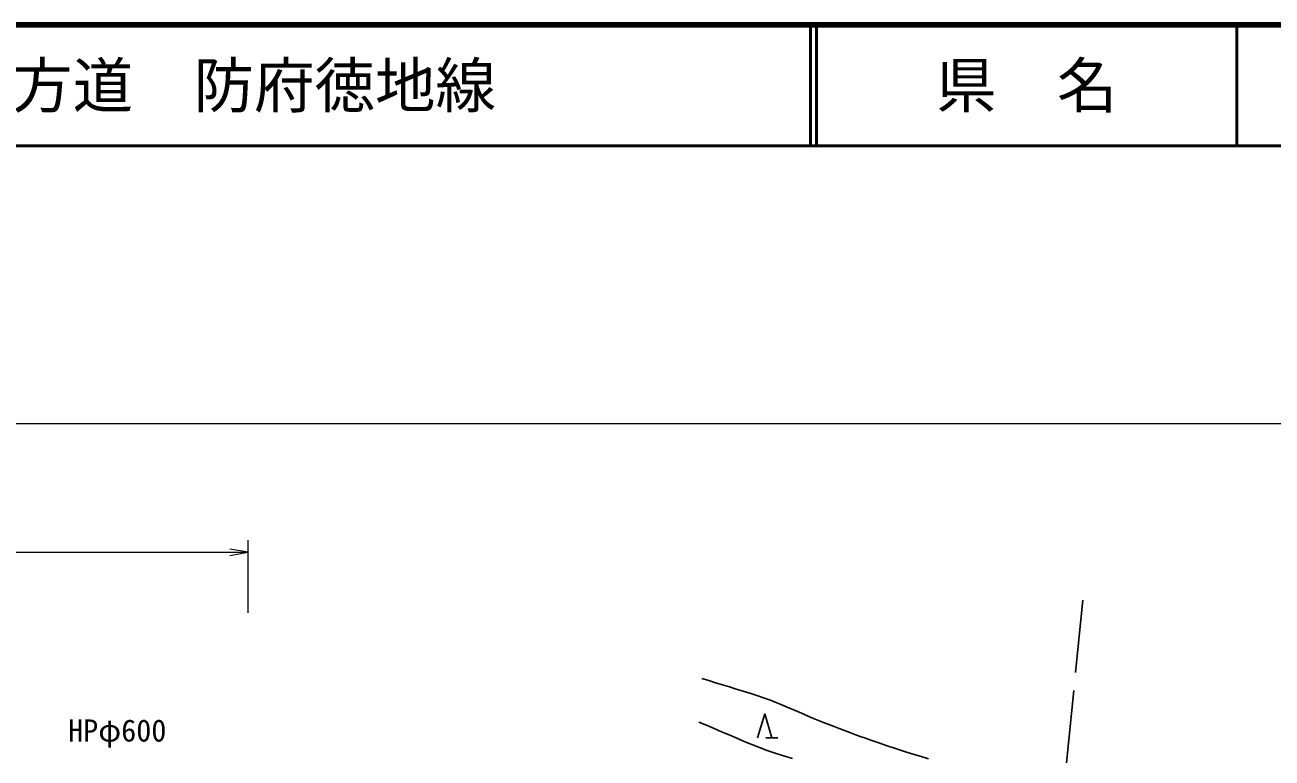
# Model space of a CAD drawing. Units: millimetres, scale not verified. Extents: x 40000 to 680000, y 20000 to 380000.
# Drawn here: x 232792 to 335910, y 319384 to 380000 of the extents above; entities that cross this region are included whole.
import ezdxf
from ezdxf.enums import TextEntityAlignment as Align

# ---------------------------------------------------------------- set-up
doc = ezdxf.new("R2010")
doc.units = ezdxf.units.MM
doc.header["$LTSCALE"] = 1000
doc.linetypes.add('DASHED', pattern=[7.5, 6, -1.5])
for name, color, linetype, lineweight in [('M-BGD', 7, 'Continuous', 25), ('M-BGD-EXST', 7, 'Continuous', 25), ('M-STR-HTXT', 7, 'Continuous', 13), ('M-TTL', 2, 'Continuous', 140), ('M-TTL-LINE', 7, 'Continuous', 50)]:
    doc.layers.add(name, color=color, linetype=linetype, lineweight=lineweight)
doc.layers.add('M-TTL-TXT', color=7, linetype='Continuous')
doc.styles.add('ＭＳ ゴシック', font='')
doc.styles.get('ＭＳ ゴシック').set_extended_font_data('MS Gothic')

# ---------------------------------------------------------------- blocks, each defined once
blk = doc.blocks.new('open_arrow')
at = {"color": 0, "linetype": 'Continuous', "lineweight": -2}
blk.add_lwpolyline([(7.5, 1.25), (0, 0), (7.5, -1.25)], dxfattribs=at)

msp = doc.modelspace()

# ---------------------------------------------------------------- linework, layer by layer
at = {"layer": 'M-BGD', "linetype": 'DASHED'}
msp.add_lwpolyline([(320251, 332428), (313411, 263367), (316143, 260752), (326691, 265139)], dxfattribs=at)
at = {"layer": 'M-BGD'}
for points in [[(288769, 325962), (289336, 325784), (289903, 325610), (290472, 325437), (291040, 325266), (291608, 325093), (292176, 324917), (292741, 324738), (293306, 324553), (293867, 324362), (294426, 324162), (294829, 324010), (295229, 323850), (295627, 323686), (296023, 323517), (296418, 323346), (296813, 323173), (297208, 323001), (297604, 322831), (298001, 322664), (298400, 322502), (298830, 322332), (299260, 322162), (299691, 321993), (300122, 321826), (300554, 321661), (300986, 321497), (301419, 321335), (301853, 321176), (302289, 321020), (302725, 320866), (303402, 320633), (304081, 320404), (304761, 320179), (305443, 319959), (306125, 319741), (306809, 319527), (307493, 319315)], [(296245, 319347), (295527, 319564), (294813, 319797), (294172, 320022), (293535, 320260), (292903, 320508), (292274, 320766), (291646, 321029), (291021, 321296), (290396, 321564), (289770, 321832), (289144, 322096), (288515, 322356)]]:
    msp.add_lwpolyline(points, dxfattribs=at)
at = {"layer": 'M-BGD-EXST'}
for p, q in [((293958, 323054), (293358, 321054)), ((293958, 323054), (294558, 321054)), ((295058, 321054), (294058, 321054))]:
    msp.add_line(p, q, dxfattribs=at)
at = {"layer": 'M-STR-HTXT'}
for p, q in [((77321, 347041), (341006, 347041)), ((251240, 331394), (251240, 337394)), ((77690, 336394), (251240, 336394))]:
    msp.add_line(p, q, dxfattribs=at)
at = {"layer": 'M-TTL'}
msp.add_line((680000, 380000), (40000, 380000), dxfattribs=at)
at = {"layer": 'M-TTL-LINE'}
for p, q in [((297750, 380000), (297750, 370000)), ((298250, 380000), (298250, 370000)), ((333000, 380000), (333000, 370000)), ((40000, 370000), (680000, 370000))]:
    msp.add_line(p, q, dxfattribs=at)

# ---------------------------------------------------------------- block references
at = {"layer": 'M-STR-HTXT', "xscale": 200, "yscale": 200, "rotation": 180}
msp.add_blockref('open_arrow', (251240, 336394), dxfattribs=at)

# ---------------------------------------------------------------- texts
at = {"layer": 'M-STR-HTXT', "style": 'ＭＳ ゴシック'}
msp.add_text('HPφ600', height=1833, dxfattribs=at).set_placement((244490, 320196), align=Align.BOTTOM_RIGHT)
at = {"layer": 'M-TTL-TXT', "style": 'ＭＳ ゴシック'}
msp.add_text('主要地方道\u3000防府徳地線', height=3666, dxfattribs=at).set_placement((216734, 375000), align=Align.MIDDLE_LEFT)
msp.add_text('県\u3000名', height=3666, dxfattribs=at).set_placement((315625, 375000), align=Align.MIDDLE_CENTER)

doc.saveas('drawing.dxf')
